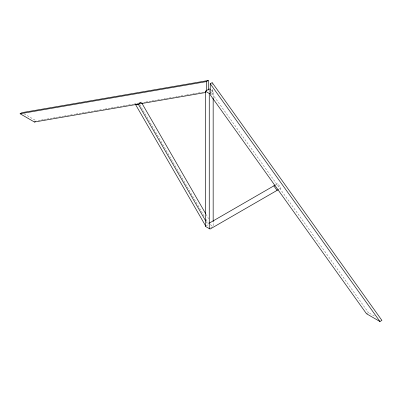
<?xml version="1.0" encoding="UTF-8"?>
<svg xmlns="http://www.w3.org/2000/svg" width="402" height="402" viewBox="0 0 402 402"><rect width="100%" height="100%" fill="white"/><g stroke="black" fill="none" stroke-linecap="round" stroke-linejoin="round"><path stroke-width="0.3" stroke-dasharray="2.01 1.51" d="M139.655 102.942L141.218 102.043M211.211 92.334L213.166 91.209L213.166 97.465M211.211 94.259L212.186 93.696L212.186 88.154M275.792 184.739L277.747 183.613L280.973 188.131L278.812 189.377M205.744 226.12L208.769 224.371M210.723 227.753L213.166 226.346L213.166 220.899M366.493 313.741L368.448 312.61L374.905 316.339M138.846 103.028L140.966 102.621M38.255 120.585L40.728 120.158M41.346 120.052L43.2 119.731M43.818 119.625L46.29 119.198M46.908 119.092L49.381 118.665M49.999 118.56L54.948 117.706M55.566 117.6L58.039 117.173M58.657 117.067L61.129 116.64M61.747 116.53L63.601 116.213M64.219 116.103L66.692 115.681M67.315 115.57L69.787 115.143M70.405 115.037L75.35 114.183M75.968 114.078L78.44 113.65M79.058 113.545L81.536 113.118M82.154 113.012L84.008 112.691M84.626 112.585L87.098 112.158M87.716 112.052L90.189 111.625M90.807 111.52L95.751 110.666M96.374 110.56L98.847 110.133M99.465 110.022L104.409 109.173M105.028 109.063L107.5 108.64M108.118 108.53L110.59 108.103M111.213 107.997L113.068 107.676M113.686 107.57L116.158 107.143M116.776 107.038L119.248 106.61M119.866 106.505L124.811 105.651M125.429 105.545L127.906 105.118M128.524 105.012L130.997 104.585M131.615 104.48L133.469 104.158M134.087 104.053L136.559 103.626M137.177 103.52L139.65 103.093M140.268 102.982L145.217 102.133M145.836 102.023L148.308 101.595M148.926 101.49L151.398 101.063M152.016 100.957L153.871 100.636M154.489 100.53L156.966 100.103M157.584 99.997L160.056 99.57M160.674 99.465L165.619 98.611M166.237 98.505L168.709 98.078M169.327 97.972L171.805 97.545M172.423 97.44L177.367 96.586M177.985 96.475L180.458 96.053M181.076 95.942L186.025 95.088M186.644 94.983L189.116 94.555M189.734 94.45L192.206 94.023M192.824 93.917L194.679 93.596M195.297 93.49L197.769 93.063M198.387 92.957L200.864 92.53M201.482 92.425L204.573 91.892M211.211 90.078L213.166 91.209M24.18 113.851L36.396 120.907M210.236 224.653L213.166 226.346M212.186 93.696L368.448 312.61M206.06 214.351L208.568 218.693M139.785 104.661L204.472 216.698M206.04 219.417L208.553 223.768M206.07 221.587L207.955 224.844M212.186 82.616L212.186 85.691M209.256 90.204L209.256 92.706"/><path stroke-width="0.6" d="M205.708 92.485L34.446 122.032L20.1 113.751L22.055 112.625L208.281 80.495L208.281 90.053M34.446 122.032L35.421 121.469M205.744 226.12L135.72 104.832L137.283 103.932M135.72 104.832L138.368 104.324L139.931 103.42M20.1 113.751L206.326 81.621L208.281 80.495M210.236 83.742L212.186 82.616L381.9 320.379L379.945 321.505L366.493 313.741L210.236 94.822L210.236 83.742L379.945 321.505M278.531 189.538L210.065 229.065L205.352 226.346L205.352 91.209L209.256 88.953L210.236 89.515M205.352 91.209L209.256 93.46L210.236 92.897M209.256 223.155L275.305 185.02M273.842 185.865L277.063 190.382M141.811 103.063L205.749 213.809M138.368 104.324L205.759 221.04M213.166 98.088L213.166 221.336M209.256 93.46L209.256 228.597M206.326 81.621L206.326 91.184"/></g></svg>
